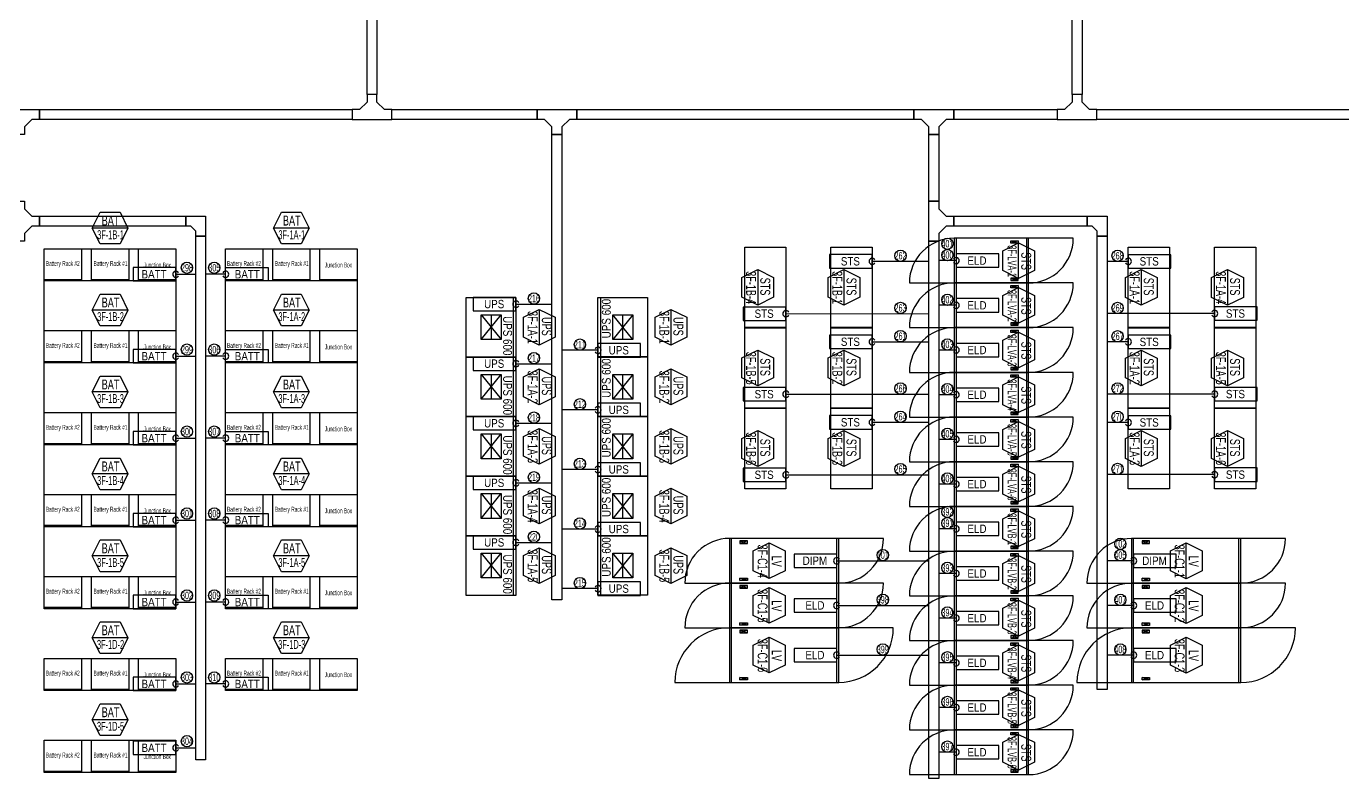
# Model space of a CAD drawing. Header units: millimetres. Extents: x 89450 to 753248, y -530175 to 1209785.
# Drawn here: x 282938 to 309450, y 386378 to 401528 of the extents above; entities that cross this region are included whole.
import ezdxf
from ezdxf.enums import TextEntityAlignment as Align

# ---------------------------------------------------------------- set-up
doc = ezdxf.new("R2010")
doc.units = ezdxf.units.MM
doc.header["$LTSCALE"] = 150
for name, color, linetype in [('------00 Switch Gear', 3, 'Continuous'), ('------00 Switch Gear_Number', 1, 'Continuous'), ('-----29 Indicator', 1, 'Continuous'), ('-----99 EPMS CABLE DUCT', 4, 'Continuous'), ('-----99 EPMS CONDUIT', 4, 'Continuous'), ('-----99 EPMS DEVICE', 3, 'Continuous')]:
    doc.layers.add(name, color=color, linetype=linetype)
doc.layers.add('NOPLOT', color=191, linetype='Continuous', plot=False)
doc.styles.add('ELEC', font='')
doc.styles.get('ELEC').set_extended_font_data('Dotum')

# ---------------------------------------------------------------- blocks, each defined once
blk = doc.blocks.new('zw$32E')
for p, q in [((100, 0), (0, 0)), ((0, 0), (0, -400)), ((100, -75), (100, 0)), ((175, -150), (100, -75)), ((100, -325), (175, -250)), ((250, -150), (175, -150)), ((175, -250), (250, -250)), ((250, -250), (250, -150)), ((100, -400), (100, -325)), ((0, -400), (100, -400))]:
    blk.add_line(p, q)
blk = doc.blocks.new('A$C2e8f9a8b')
at = {"color": 0}
blk.add_line((30, 750), (30, 0), dxfattribs=at)
blk.add_lwpolyline([(650, 0), (0, 0), (0, 750), (650, 750)], close=True, dxfattribs=at)
blk = doc.blocks.new('UPS 600kV')
at = {"layer": '------00 Switch Gear', "color": 161}
blk.add_line((800, 850), (-402, 850), dxfattribs=at)
blk.add_lwpolyline([(798, -100), (-402, -100), (-402, 900), (798, 900)], close=True, dxfattribs=at)
at = {"layer": 'NOPLOT', "color": 161}
for p, q in [((-52, 199), (448, 601)), ((448, 199), (-52, 601)), ((-52, 400), (448, 400))]:
    blk.add_line(p, q, dxfattribs=at)
blk.add_lwpolyline([(448, 601), (448, 199), (-52, 199), (-52, 601)], close=True, dxfattribs=at)
at = {"layer": 'NOPLOT', "color": 161, "style": 'ELEC', "width": 0.85}
blk.add_text('UPS 600', height=178.2, dxfattribs=at).set_placement((-26, 731), align=Align.MIDDLE_LEFT)
blk = doc.blocks.new('1100x2200')
at = {"layer": '------00 Switch Gear', "color": 161}
for p, q in [((-2160, 0), (-2160, 1100)), ((1100, 1100), (-42, 1100)), ((-40, 0), (-40, 1100)), ((-1990, 1050), (-1840, 1000)), ((-1840, 1050), (-1990, 1000)), ((-3300, 0), (-2158, 0)), ((-1990, 50), (-1840, 100)), ((-1840, 50), (-1990, 100))]:
    blk.add_line(p, q, dxfattribs=at)
at = {"layer": '------00 Switch Gear', "color": 161, "elevation": 0}
for points in [[(0, 0), (0, 1100), (-2200, 1100), (-2200, 0)], [(-1840, 1050), (-1990, 1050), (-1990, 1000), (-1840, 1000)], [(-1840, 50), (-1990, 50), (-1990, 100), (-1840, 100)]]:
    blk.add_lwpolyline(points, close=True, dxfattribs=at)
at = {"layer": '------00 Switch Gear', "color": 161}
for centre, start, end in [((-2200, 0), 90, 180), ((0, 1100), 270, 0)]:
    blk.add_arc(centre, 1100, start, end, dxfattribs=at)
blk = doc.blocks.new('900x2200')
at = {"layer": '------00 Switch Gear', "color": 161}
for p, q in [((-2160, 900), (-2160, 0)), ((-210, 850), (-360, 800)), ((-360, 850), (-210, 800)), ((900, 900), (-42, 900)), ((-40, 900), (-40, 0)), ((-3100, 0), (-2158, 0)), ((-210, 50), (-360, 100)), ((-360, 50), (-210, 100))]:
    blk.add_line(p, q, dxfattribs=at)
for points in [[(-2200, 900), (-2200, 0), (0, 0), (0, 900)], [(-360, 850), (-210, 850), (-210, 800), (-360, 800)], [(-360, 50), (-210, 50), (-210, 100), (-360, 100)]]:
    blk.add_lwpolyline(points, close=True, dxfattribs=at)
for centre, start, end in [((-2200, 0), 90, 180), ((0, 900), 270, 0)]:
    blk.add_arc(centre, 900, start, end, dxfattribs=at)
blk = doc.blocks.new('STS-R')
at = {"color": 161}
blk.add_lwpolyline([(886994, -128588), (888614, -128588), (888614, -129418), (886994, -129418), (886994, -128588)], dxfattribs=at)
blk = doc.blocks.new('900X1500')
at = {"layer": '------00 Switch Gear', "color": 0}
for p, q in [((-1460, 900), (-1460, 0)), ((-210, 850), (-360, 800)), ((-360, 850), (-210, 800)), ((900, 900), (-42, 900)), ((-40, 900), (-40, 0)), ((-2400, 0), (-1458, 0)), ((-210, 50), (-360, 100)), ((-360, 50), (-210, 100))]:
    blk.add_line(p, q, dxfattribs=at)
at = {"layer": '------00 Switch Gear', "color": 0, "elevation": 0}
for points in [[(-1500, 900), (-1500, 0), (0, 0), (0, 900)], [(-360, 850), (-210, 850), (-210, 800), (-360, 800)], [(-360, 50), (-210, 50), (-210, 100), (-360, 100)]]:
    blk.add_lwpolyline(points, close=True, dxfattribs=at)
at = {"layer": '------00 Switch Gear', "color": 0}
for centre, start, end in [((-1500, 0), 90, 180), ((0, 900), 270, 0)]:
    blk.add_arc(centre, 900, start, end, dxfattribs=at)

msp = doc.modelspace()

# ---------------------------------------------------------------- linework, layer by layer
at = {"layer": '------00 Switch Gear', "color": 161, "elevation": 0}
for points in [[(283300, 389800), (283300, 397050), (285950, 397050), (285950, 389800), (283300, 389800)], [(286950, 389800), (286950, 397050), (289600, 397050), (289600, 389800), (286950, 389800)]]:
    msp.add_lwpolyline(points, dxfattribs=at)
for points in [[(285950, 397050), (285950, 396400), (283300, 396400), (283300, 397050)], [(289600, 397050), (289600, 396400), (286950, 396400), (286950, 397050)], [(285950, 395400), (285950, 394750), (283300, 394750), (283300, 395400)], [(289600, 395400), (289600, 394750), (286950, 394750), (286950, 395400)], [(285950, 393750), (285950, 393100), (283300, 393100), (283300, 393750)], [(289600, 393750), (289600, 393100), (286950, 393100), (286950, 393750)], [(285950, 392100), (285950, 391450), (283300, 391450), (283300, 392100)], [(289600, 392100), (289600, 391450), (286950, 391450), (286950, 392100)], [(285950, 387150), (285950, 386500), (283300, 386500), (283300, 387150)]]:
    msp.add_lwpolyline(points, close=True, dxfattribs=at)
at = {"layer": '------00 Switch Gear', "color": 161}
for points in [[(285950, 390450), (285950, 389800), (283300, 389800), (283300, 390450)], [(289600, 390450), (289600, 389800), (286950, 389800), (286950, 390450)], [(285950, 388800), (285950, 388150), (283300, 388150), (283300, 388800)], [(289600, 388800), (289600, 388150), (286950, 388150), (286950, 388800)]]:
    msp.add_lwpolyline(points, close=True, dxfattribs=at)
at = {"layer": '------00 Switch Gear_Number', "elevation": 0}
for points in [[(284985, 397465), (284265, 397465), (284425, 397785), (284825, 397785), (284985, 397465), (284825, 397145), (284425, 397145), (284265, 397465)], [(288635, 397465), (287915, 397465), (288075, 397785), (288475, 397785), (288635, 397465), (288475, 397145), (288075, 397145), (287915, 397465)], [(302924, 396450), (302924, 397170), (303244, 397010), (303244, 396609), (302924, 396450), (302604, 396609), (302604, 397010), (302924, 397170)], [(284985, 395815), (284265, 395815), (284425, 396135), (284825, 396135), (284985, 395815), (284825, 395495), (284425, 395495), (284265, 395815)], [(288635, 395815), (287915, 395815), (288075, 396135), (288475, 396135), (288635, 395815), (288475, 395495), (288075, 395495), (287915, 395815)], [(302924, 395550), (302924, 396270), (303244, 396110), (303244, 395709), (302924, 395550), (302604, 395709), (302604, 396110), (302924, 396270)], [(293270, 395829), (293270, 395109), (292950, 395269), (292950, 395670), (293270, 395829), (293590, 395670), (293590, 395269), (293270, 395109)], [(295920, 395829), (295920, 395109), (295600, 395269), (295600, 395670), (295920, 395829), (296240, 395670), (296240, 395269), (295920, 395109)], [(302924, 394650), (302924, 395370), (303244, 395210), (303244, 394809), (302924, 394650), (302604, 394809), (302604, 395210), (302924, 395370)], [(293270, 394629), (293270, 393909), (292950, 394069), (292950, 394470), (293270, 394629), (293590, 394470), (293590, 394069), (293270, 393909)], [(295920, 394629), (295920, 393909), (295600, 394069), (295600, 394470), (295920, 394629), (296240, 394470), (296240, 394069), (295920, 393909)], [(284985, 394165), (284265, 394165), (284425, 394485), (284825, 394485), (284985, 394165), (284825, 393845), (284425, 393845), (284265, 394165)], [(288635, 394165), (287915, 394165), (288075, 394485), (288475, 394485), (288635, 394165), (288475, 393845), (288075, 393845), (287915, 394165)], [(302924, 393750), (302924, 394470), (303244, 394310), (303244, 393909), (302924, 393750), (302604, 393909), (302604, 394310), (302924, 394470)], [(302924, 392850), (302924, 393570), (303244, 393410), (303244, 393009), (302924, 392850), (302604, 393009), (302604, 393410), (302924, 393570)], [(293270, 393429), (293270, 392709), (292950, 392869), (292950, 393270), (293270, 393429), (293590, 393270), (293590, 392869), (293270, 392709)], [(295920, 393429), (295920, 392709), (295600, 392869), (295600, 393270), (295920, 393429), (296240, 393270), (296240, 392869), (295920, 392709)], [(284985, 392515), (284265, 392515), (284425, 392835), (284825, 392835), (284985, 392515), (284825, 392195), (284425, 392195), (284265, 392515)], [(288635, 392515), (287915, 392515), (288075, 392835), (288475, 392835), (288635, 392515), (288475, 392195), (288075, 392195), (287915, 392515)], [(302924, 391950), (302924, 392670), (303244, 392510), (303244, 392109), (302924, 391950), (302604, 392109), (302604, 392510), (302924, 392670)], [(293270, 392229), (293270, 391509), (292950, 391669), (292950, 392070), (293270, 392229), (293590, 392070), (293590, 391669), (293270, 391509)], [(295920, 392229), (295920, 391509), (295600, 391669), (295600, 392070), (295920, 392229), (296240, 392070), (296240, 391669), (295920, 391509)], [(302924, 391050), (302924, 391770), (303244, 391610), (303244, 391209), (302924, 391050), (302604, 391209), (302604, 391610), (302924, 391770)], [(297900, 390406), (297900, 391126), (298220, 390967), (298220, 390566), (297900, 390406), (297580, 390566), (297580, 390967), (297900, 391126)], [(306299, 390405), (306299, 391125), (306619, 390966), (306619, 390565), (306299, 390405), (305979, 390565), (305979, 390966), (306299, 391125)], [(293270, 391029), (293270, 390309), (292950, 390469), (292950, 390870), (293270, 391029), (293590, 390870), (293590, 390469), (293270, 390309)], [(295920, 391029), (295920, 390309), (295600, 390469), (295600, 390870), (295920, 391029), (296240, 390870), (296240, 390469), (295920, 390309)], [(302924, 390150), (302924, 390870), (303244, 390710), (303244, 390309), (302924, 390150), (302604, 390309), (302604, 390710), (302924, 390870)], [(297900, 389506), (297900, 390226), (298220, 390067), (298220, 389666), (297900, 389506), (297580, 389666), (297580, 390067), (297900, 390226)], [(306299, 389505), (306299, 390225), (306619, 390066), (306619, 389665), (306299, 389505), (305979, 389665), (305979, 390066), (306299, 390225)], [(302924, 389250), (302924, 389970), (303244, 389810), (303244, 389409), (302924, 389250), (302604, 389409), (302604, 389810), (302924, 389970)], [(297900, 388506), (297900, 389226), (298220, 389067), (298220, 388666), (297900, 388506), (297580, 388666), (297580, 389067), (297900, 389226)], [(306299, 388505), (306299, 389225), (306619, 389066), (306619, 388665), (306299, 388505), (305979, 388665), (305979, 389066), (306299, 389225)], [(302924, 388350), (302924, 389070), (303244, 388910), (303244, 388509), (302924, 388350), (302604, 388509), (302604, 388910), (302924, 389070)], [(302924, 387450), (302924, 388170), (303244, 388010), (303244, 387609), (302924, 387450), (302604, 387609), (302604, 388010), (302924, 388170)], [(284985, 387565), (284265, 387565), (284425, 387885), (284825, 387885), (284985, 387565), (284825, 387245), (284425, 387245), (284265, 387565)], [(302924, 386550), (302924, 387270), (303244, 387110), (303244, 386709), (302924, 386550), (302604, 386709), (302604, 387110), (302924, 387270)]]:
    msp.add_lwpolyline(points, dxfattribs=at)
at = {"layer": '------00 Switch Gear_Number', "color": 1, "elevation": 0}
for points in [[(297668, 396631), (297668, 395911), (297348, 396071), (297348, 396472), (297668, 396631), (297988, 396472), (297988, 396071), (297668, 395911)], [(299405, 396631), (299405, 395911), (299085, 396071), (299085, 396472), (299405, 396631), (299725, 396472), (299725, 396071), (299405, 395911)], [(305393, 396630), (305393, 395910), (305073, 396070), (305073, 396471), (305393, 396630), (305713, 396471), (305713, 396070), (305393, 395910)], [(307130, 396630), (307130, 395910), (306810, 396070), (306810, 396471), (307130, 396630), (307450, 396471), (307450, 396070), (307130, 395910)], [(297668, 395009), (297668, 394289), (297348, 394449), (297348, 394850), (297668, 395009), (297988, 394850), (297988, 394449), (297668, 394289)], [(299405, 395009), (299405, 394289), (299085, 394449), (299085, 394850), (299405, 395009), (299725, 394850), (299725, 394449), (299405, 394289)], [(305393, 395008), (305393, 394288), (305073, 394448), (305073, 394849), (305393, 395008), (305713, 394849), (305713, 394448), (305393, 394288)], [(307130, 395008), (307130, 394288), (306810, 394448), (306810, 394849), (307130, 395008), (307450, 394849), (307450, 394448), (307130, 394288)], [(297668, 393387), (297668, 392667), (297348, 392827), (297348, 393228), (297668, 393387), (297988, 393228), (297988, 392827), (297668, 392667)], [(299405, 393387), (299405, 392667), (299085, 392827), (299085, 393228), (299405, 393387), (299725, 393228), (299725, 392827), (299405, 392667)], [(305393, 393386), (305393, 392666), (305073, 392826), (305073, 393227), (305393, 393386), (305713, 393227), (305713, 392826), (305393, 392666)], [(307130, 393386), (307130, 392666), (306810, 392826), (306810, 393227), (307130, 393386), (307450, 393227), (307450, 392826), (307130, 392666)]]:
    msp.add_lwpolyline(points, dxfattribs=at)
at = {"layer": '------00 Switch Gear_Number'}
for points in [[(284985, 390865), (284265, 390865), (284425, 391185), (284825, 391185), (284985, 390865), (284825, 390545), (284425, 390545), (284265, 390865)], [(288635, 390865), (287915, 390865), (288075, 391185), (288475, 391185), (288635, 390865), (288475, 390545), (288075, 390545), (287915, 390865)], [(284985, 389215), (284265, 389215), (284425, 389535), (284825, 389535), (284985, 389215), (284825, 388895), (284425, 388895), (284265, 389215)], [(288635, 389215), (287915, 389215), (288075, 389535), (288475, 389535), (288635, 389215), (288475, 388895), (288075, 388895), (287915, 389215)]]:
    msp.add_lwpolyline(points, dxfattribs=at)
at = {"layer": '-----29 Indicator'}
for centre in [(301490, 397151, 0), (300545, 396909, 0), (301490, 396923, 0), (304918, 396908, 0), (286173, 396667, 0), (286724, 396667, 0), (293162, 396048, 0), (301490, 396023, 0), (300545, 395857, 0), (304918, 395858, 0), (300545, 395289, 0), (304918, 395286, 0), (286173, 395017, 0), (286724, 395017, 0), (294087, 395118, 0), (301490, 395123, 0), (293162, 394848, 0), (300545, 394235, 0), (301490, 394223, 0), (304918, 394236, 0), (294087, 393918, 0), (293162, 393648, 0), (300545, 393667, 0), (304918, 393664, 0), (286173, 393367, 0), (286724, 393367, 0), (301490, 393323, 0), (294087, 392718, 0), (300545, 392613, 0), (304918, 392614, 0), (293162, 392448, 0), (301490, 392423, 0), (301490, 391751, 0), (286173, 391717, 0), (286724, 391717, 0), (294087, 391518, 0), (301490, 391523, 0), (293162, 391248, 0), (304972, 391106, 0), (300188, 390880, 0), (304972, 390879, 0), (301490, 390623, 0), (294087, 390318, 0), (286173, 390067, 0), (286724, 390067, 0), (300188, 389980, 0), (304972, 389979, 0), (301490, 389723, 0), (300188, 388980, 0), (301490, 388823, 0), (304972, 388979, 0), (286173, 388417, 0), (286724, 388417, 0), (301490, 387923, 0), (286173, 387132, 0), (301490, 387023, 0)]:
    msp.add_circle(centre, 114, dxfattribs=at)
at = {"layer": '-----99 EPMS CABLE DUCT', "elevation": 0}
for points in [[(289800, 416572), (290000, 416572), (290000, 400152), (289800, 400152)], [(304000, 416572), (304200, 416572), (304200, 400152), (304000, 400152)], [(283200, 399852), (289500, 399852), (289500, 399652), (283200, 399652)], [(290300, 399852), (293225, 399852), (293225, 399652), (290300, 399652)], [(294025, 399852), (300816, 399852), (300816, 399652), (294025, 399652)], [(301616, 399852), (303700, 399852), (303700, 399652), (301616, 399652)], [(304500, 399852), (314400, 399852), (314400, 399652), (304500, 399652)], [(293525, 399352), (293725, 399352), (293725, 389976), (293525, 389976)], [(301116, 399352), (301316, 399352), (301316, 398004), (301116, 398004)], [(283200, 397704), (286150, 397704), (286150, 397504), (283200, 397504)], [(301616, 397704), (304304, 397704), (304304, 397504), (301616, 397504)], [(286350, 397304), (286550, 397304), (286550, 386755), (286350, 386755)], [(301116, 397204), (301316, 397204), (301316, 386378), (301116, 386378)], [(304504, 397304), (304704, 397304), (304704, 388171), (304504, 388171)]]:
    msp.add_lwpolyline(points, close=True, dxfattribs=at)
for points in [[(286150, 397504), (286150, 397704), (286550, 397704), (286550, 397304), (286350, 397304), (286350, 397404), (286250, 397504), (286150, 397504)], [(304304, 397504), (304304, 397704), (304704, 397704), (304704, 397304), (304504, 397304), (304504, 397404), (304404, 397504), (304304, 397504)]]:
    msp.add_lwpolyline(points, dxfattribs=at)
at = {"layer": '-----99 EPMS CONDUIT'}
for p, q in [((299974, 396796, 0), (301116, 396796)), ((301664, 396810, 0), (301316, 396810)), ((305132, 396795, 0), (304704, 396795)), ((285950, 396535, 0), (286350, 396535, 0)), ((286950, 396535, 0), (286550, 396535, 0)), ((292800, 395934, 0), (293525, 395934)), ((301664, 395910, 0), (301316, 395910)), ((298237, 395741, 0), (301116, 395743)), ((306869, 395744, 0), (304704, 395744)), ((299974, 395176, 0), (301116, 395176)), ((305132, 395173, 0), (304704, 395173)), ((285950, 394885, 0), (286350, 394885, 0)), ((286950, 394885, 0), (286550, 394885, 0)), ((294450, 395004, 0), (293725, 395004)), ((301664, 395010, 0), (301316, 395010)), ((292800, 394734, 0), (293525, 394734)), ((298237, 394119, 0), (301116, 394121)), ((301664, 394110, 0), (301316, 394110)), ((306869, 394122, 0), (304704, 394122)), ((294450, 393804, 0), (293725, 393804)), ((292800, 393534, 0), (293525, 393534)), ((299974, 393554, 0), (301116, 393554)), ((305132, 393551, 0), (304704, 393551)), ((285950, 393235, 0), (286350, 393235, 0)), ((286950, 393235, 0), (286550, 393235, 0)), ((301664, 393210, 0), (301316, 393210)), ((294450, 392604, 0), (293725, 392604)), ((298237, 392497, 0), (301116, 392499)), ((306869, 392500, 0), (304704, 392500)), ((292800, 392334, 0), (293525, 392334)), ((301664, 392310, 0), (301316, 392310)), ((285950, 391585, 0), (286350, 391585, 0)), ((286950, 391585, 0), (286550, 391585, 0)), ((294450, 391404, 0), (293725, 391404)), ((301664, 391410, 0), (301316, 391410)), ((292800, 391134, 0), (293525, 391134)), ((299260, 390766, 0), (301116, 390766)), ((305239, 390765, 0), (304704, 390765)), ((301664, 390510, 0), (301316, 390510)), ((294450, 390204, 0), (293725, 390204)), ((285950, 389935), (286350, 389935)), ((286950, 389935), (286550, 389935)), ((299260, 389866, 0), (301116, 389866)), ((305239, 389865, 0), (304704, 389865)), ((301664, 389610, 0), (301316, 389610)), ((299260, 388866, 0), (301116, 388866)), ((301664, 388710, 0), (301316, 388710)), ((305239, 388865, 0), (304704, 388865)), ((285950, 388285), (286350, 388285)), ((286950, 388285), (286550, 388285)), ((301664, 387810, 0), (301316, 387810)), ((285950, 387000), (286350, 387000)), ((301664, 386910, 0), (301316, 386910))]:
    msp.add_line(p, q, dxfattribs=at)
for centre, start, end in [((299974, 396796, 0), 30, 330), ((301664, 396810, 0), 210, 150), ((305132, 396795, 0), 210, 150), ((285950, 396535, 0), 30, 330), ((286950, 396535, 0), 210, 150), ((292800, 395934, 0), 30, 330), ((301664, 395910, 0), 210, 150), ((298237, 395741, 0), 30, 330), ((306869, 395744, 0), 210, 150), ((294450, 395004, 0), 210, 150), ((299974, 395176, 0), 30, 330), ((301664, 395010, 0), 210, 150), ((305132, 395173, 0), 210, 150), ((285950, 394885, 0), 30, 330), ((286950, 394885, 0), 210, 150), ((292800, 394734, 0), 30, 330), ((298237, 394119, 0), 30, 330), ((301664, 394110, 0), 210, 150), ((306869, 394122, 0), 210, 150), ((294450, 393804, 0), 210, 150), ((292800, 393534, 0), 30, 330), ((299974, 393554, 0), 30, 330), ((305132, 393551, 0), 210, 150), ((285950, 393235, 0), 30, 330), ((286950, 393235, 0), 210, 150), ((301664, 393210, 0), 210, 150), ((294450, 392604, 0), 210, 150), ((292800, 392334, 0), 30, 330), ((298237, 392497, 0), 30, 330), ((306869, 392500, 0), 210, 150), ((301664, 392310, 0), 210, 150), ((285950, 391585, 0), 30, 330), ((286950, 391585, 0), 210, 150), ((294450, 391404, 0), 210, 150), ((301664, 391410, 0), 210, 150), ((292800, 391134, 0), 30, 330), ((299260, 390766, 0), 30, 330), ((305239, 390765, 0), 210, 150), ((301664, 390510, 0), 210, 150), ((294450, 390204, 0), 210, 150), ((285950, 389935), 30, 330), ((286950, 389935), 210, 150), ((299260, 389866, 0), 30, 330), ((305239, 389865, 0), 210, 150), ((301664, 389610, 0), 210, 150), ((299260, 388866, 0), 30, 330), ((301664, 388710, 0), 210, 150), ((305239, 388865, 0), 210, 150), ((285950, 388285), 30, 330), ((286950, 388285), 210, 150), ((301664, 387810, 0), 210, 150), ((285950, 387000), 30, 330), ((301664, 386910, 0), 210, 150)]:
    msp.add_arc(centre, 63.8, start, end, dxfattribs=at)
at = {"layer": '-----99 EPMS DEVICE', "elevation": 0}
for points in [[(299974, 396930), (299114, 396930), (299114, 396661), (299974, 396661)], [(305992, 396929), (305132, 396929), (305132, 396660), (305992, 396660)], [(285950, 396670), (285090, 396670), (285090, 396400), (285950, 396400)], [(286950, 396670), (287810, 396670), (287810, 396400), (286950, 396400)], [(292800, 396069), (291940, 396069), (291940, 395800), (292800, 395800)], [(298237, 395876), (297377, 395876), (297377, 395606), (298237, 395606)], [(307729, 395879), (306869, 395879), (306869, 395609), (307729, 395609)], [(299974, 395310), (299114, 395310), (299114, 395041), (299974, 395041)], [(305992, 395307), (305132, 395307), (305132, 395038), (305992, 395038)], [(295310, 395139), (294450, 395139), (294450, 394869), (295310, 394869)], [(285950, 395020), (285090, 395020), (285090, 394750), (285950, 394750)], [(286950, 395020), (287810, 395020), (287810, 394750), (286950, 394750)], [(292800, 394869), (291940, 394869), (291940, 394600), (292800, 394600)], [(298237, 394254), (297377, 394254), (297377, 393984), (298237, 393984)], [(307729, 394257), (306869, 394257), (306869, 393987), (307729, 393987)], [(295310, 393939), (294450, 393939), (294450, 393669), (295310, 393669)], [(292800, 393669), (291940, 393669), (291940, 393400), (292800, 393400)], [(299974, 393688), (299114, 393688), (299114, 393419), (299974, 393419)], [(305992, 393685), (305132, 393685), (305132, 393416), (305992, 393416)], [(285950, 393370), (285090, 393370), (285090, 393100), (285950, 393100)], [(286950, 393370), (287810, 393370), (287810, 393100), (286950, 393100)], [(295310, 392739), (294450, 392739), (294450, 392469), (295310, 392469)], [(292800, 392469), (291940, 392469), (291940, 392200), (292800, 392200)], [(298237, 392632), (297377, 392632), (297377, 392362), (298237, 392362)], [(307729, 392635), (306869, 392635), (306869, 392365), (307729, 392365)], [(285950, 391720), (285090, 391720), (285090, 391450), (285950, 391450)], [(286950, 391720), (287810, 391720), (287810, 391450), (286950, 391450)], [(295310, 391539), (294450, 391539), (294450, 391269), (295310, 391269)], [(292800, 391269), (291940, 391269), (291940, 391000), (292800, 391000)], [(299260, 390901), (298400, 390901), (298400, 390632), (299260, 390632)], [(306099, 390900), (305239, 390900), (305239, 390631), (306099, 390631)], [(295310, 390339), (294450, 390339), (294450, 390069), (295310, 390069)], [(285950, 390070), (285090, 390070), (285090, 389800), (285950, 389800)], [(286950, 390070), (287810, 390070), (287810, 389800), (286950, 389800)], [(285950, 388420), (285090, 388420), (285090, 388150), (285950, 388150)], [(286950, 388420), (287810, 388420), (287810, 388150), (286950, 388150)], [(285950, 387134), (285090, 387134), (285090, 386865), (285950, 386865)]]:
    msp.add_lwpolyline(points, close=True, dxfattribs=at)
at = {"layer": '-----99 EPMS DEVICE', "color": 2, "elevation": 0}
for points in [[(302525, 396944), (301664, 396944), (301664, 396675), (302525, 396675)], [(302525, 396044), (301664, 396044), (301664, 395775), (302525, 395775)], [(302525, 395144), (301664, 395144), (301664, 394875), (302525, 394875)], [(302525, 394244), (301664, 394244), (301664, 393975), (302525, 393975)], [(302525, 393344), (301664, 393344), (301664, 393075), (302525, 393075)], [(302525, 392444), (301664, 392444), (301664, 392175), (302525, 392175)], [(302525, 391544), (301664, 391544), (301664, 391275), (302525, 391275)], [(302525, 390644), (301664, 390644), (301664, 390375), (302525, 390375)], [(299260, 390001), (298400, 390001), (298400, 389732), (299260, 389732)], [(306099, 390000), (305239, 390000), (305239, 389731), (306099, 389731)], [(302525, 389744), (301664, 389744), (301664, 389475), (302525, 389475)], [(299260, 389001), (298400, 389001), (298400, 388732), (299260, 388732)], [(306099, 389000), (305239, 389000), (305239, 388731), (306099, 388731)], [(302525, 388844), (301664, 388844), (301664, 388575), (302525, 388575)], [(302525, 387944), (301664, 387944), (301664, 387675), (302525, 387675)], [(302525, 387044), (301664, 387044), (301664, 386775), (302525, 386775)]]:
    msp.add_lwpolyline(points, close=True, dxfattribs=at)

# ---------------------------------------------------------------- block references
at = {"layer": '------00 Switch Gear', "color": 161}
for p in [(303124, 396360, 0), (303124, 395460, 0), (303124, 394560, 0), (303124, 393660, 0), (303124, 392760, 0), (303124, 391860, 0), (303124, 390960, 0), (303124, 390060, 0), (303124, 389160, 0), (303124, 388260, 0), (303124, 387360, 0), (303124, 386460, 0)]:
    msp.add_blockref('900X1500', p, dxfattribs=at)
at = {"layer": '------00 Switch Gear', "color": 161, "rotation": 89.99999999999999}
for p in [(284050, 396400), (285000, 396400), (285950, 396400), (287700, 396400), (288650, 396400), (289600, 396400), (284050, 394750), (285000, 394750), (285950, 394750), (287700, 394750), (288650, 394750), (289600, 394750), (284050, 393100), (285000, 393100), (285950, 393100), (287700, 393100), (288650, 393100), (289600, 393100), (284050, 391450), (285000, 391450), (285950, 391450), (287700, 391450), (288650, 391450), (289600, 391450), (284050, 389800), (285000, 389800), (285950, 389800), (287700, 389800), (288650, 389800), (289600, 389800), (284050, 388150), (285000, 388150), (285950, 388150), (287700, 388150), (288650, 388150), (289600, 388150), (284050, 386500), (285000, 386500), (285950, 386500)]:
    msp.add_blockref('A$C2e8f9a8b', p, dxfattribs=at)
at = {"layer": '------00 Switch Gear'}
for name, p, rotation in [('STS-R', (168819, -491533, 0), 90), ('STS-R', (170556, -491533, 0), 90), ('STS-R', (176544, -491534, 0), 90), ('STS-R', (178281, -491534, 0), 90), ('UPS 600kV', (291900, 395667, 0), 270), ('UPS 600kV', (295350, 395272, 0), 90), ('STS-R', (168819, -493155, 0), 90), ('STS-R', (170556, -493155, 0), 90), ('STS-R', (176544, -493156, 0), 90), ('STS-R', (178281, -493156, 0), 90), ('UPS 600kV', (291900, 394467, 0), 270), ('UPS 600kV', (295350, 394072, 0), 90), ('STS-R', (168819, -494777, 0), 90), ('STS-R', (170556, -494777, 0), 90), ('STS-R', (176544, -494778, 0), 90), ('STS-R', (178281, -494778, 0), 90), ('UPS 600kV', (291900, 393267, 0), 270), ('UPS 600kV', (295350, 392872, 0), 90), ('UPS 600kV', (291900, 392067, 0), 270), ('UPS 600kV', (295350, 391672, 0), 90), ('UPS 600kV', (291900, 390867, 0), 270), ('UPS 600kV', (295350, 390472, 0), 90), ('900x2200', (297100, 391216, 0), 180), ('900x2200', (305199, 391215, 0), 180), ('900x2200', (297100, 390316, 0), 180), ('900x2200', (305199, 390315, 0), 180)]:
    msp.add_blockref(name, p, dxfattribs=dict(at, rotation=rotation))
for p in [(299300, 388316, 0), (307399, 388315, 0)]:
    msp.add_blockref('1100x2200', p, dxfattribs=at)
at = {"layer": '-----99 EPMS CABLE DUCT', "zscale": 2}
for p, xscale, yscale, rotation in [((289500, 399652), 2, 2, 89.99999999999993), ((303700, 399652), 2, 2, 89.99999999999993), ((282400, 399852), -1.999999999999999, 1.999999999999999, 89.99999999999977), ((293225, 399852), -1.999999999999999, 1.999999999999999, 89.99999999999977), ((300816, 399852), -1.999999999999999, 1.999999999999999, 89.99999999999977), ((282700, 397204), -2, 2, 180), ((301116, 397204), -2, 2, 180)]:
    msp.add_blockref('zw$32E', p, dxfattribs=dict(at, xscale=xscale, yscale=yscale, rotation=rotation))

# ---------------------------------------------------------------- texts
at = {"layer": '------00 Switch Gear', "color": 161, "style": 'ELEC', "width": 0.6}
for s, p in [('Battery Rack #2', (283672, 396753)), ('Battery Rack #1', (284634, 396753)), ('Junction Box', (285575, 396722)), ('Battery Rack #2', (287322, 396753)), ('Battery Rack #1', (288284, 396753)), ('Junction Box', (289225, 396722)), ('Battery Rack #2', (283672, 395103)), ('Battery Rack #1', (284634, 395103)), ('Junction Box', (285575, 395072)), ('Battery Rack #2', (287322, 395103)), ('Battery Rack #1', (288284, 395103)), ('Junction Box', (289225, 395072)), ('Battery Rack #2', (283672, 393453)), ('Battery Rack #1', (284634, 393453)), ('Junction Box', (285575, 393422)), ('Battery Rack #2', (287322, 393453)), ('Battery Rack #1', (288284, 393453)), ('Junction Box', (289225, 393422)), ('Battery Rack #2', (283672, 391803)), ('Battery Rack #1', (284634, 391803)), ('Battery Rack #2', (287322, 391803)), ('Battery Rack #1', (288284, 391803)), ('Junction Box', (285575, 391772)), ('Junction Box', (289225, 391772)), ('Battery Rack #2', (283672, 390153)), ('Battery Rack #1', (284634, 390153)), ('Junction Box', (285575, 390122)), ('Battery Rack #2', (287322, 390153)), ('Battery Rack #1', (288284, 390153)), ('Junction Box', (289225, 390122)), ('Battery Rack #2', (283672, 388503)), ('Battery Rack #1', (284634, 388503)), ('Junction Box', (285575, 388472)), ('Battery Rack #2', (287322, 388503)), ('Battery Rack #1', (288284, 388503)), ('Junction Box', (289225, 388472)), ('Battery Rack #2', (283672, 386853)), ('Battery Rack #1', (284634, 386853)), ('Junction Box', (285575, 386822))]:
    msp.add_text(s, height=100, dxfattribs=at).set_placement(p, align=Align.MIDDLE_CENTER)
at = {"layer": '------00 Switch Gear_Number', "color": 0, "style": 'ELEC'}
for s, height, width, p in [('BAT', 200, 0.7, (284634, 397616)), ('BAT', 200, 0.7, (288284, 397616)), ('3F-1B-1', 180, 0.6, (284634, 397332)), ('3F-1A-1', 180, 0.6, (288284, 397332)), ('BAT', 200, 0.7, (284634, 395966)), ('BAT', 200, 0.7, (288284, 395966)), ('3F-1B-2', 180, 0.6, (284634, 395682)), ('3F-1A-2', 180, 0.6, (288284, 395682)), ('BAT', 200, 0.7, (284634, 394316)), ('BAT', 200, 0.7, (288284, 394316)), ('3F-1B-3', 180, 0.6, (284634, 394032)), ('3F-1A-3', 180, 0.6, (288284, 394032)), ('BAT', 200, 0.7, (284634, 392666)), ('BAT', 200, 0.7, (288284, 392666)), ('3F-1B-4', 180, 0.6, (284634, 392382)), ('3F-1A-4', 180, 0.6, (288284, 392382)), ('BAT', 200, 0.7, (284634, 391016)), ('BAT', 200, 0.7, (288284, 391016)), ('3F-1B-5', 180, 0.6, (284634, 390732)), ('3F-1A-5', 180, 0.6, (288284, 390732)), ('BAT', 200, 0.7, (284634, 389366)), ('BAT', 200, 0.7, (288284, 389366)), ('3F-1D-2', 180, 0.6, (284634, 389082)), ('3F-1D-3', 180, 0.6, (288284, 389082)), ('BAT', 200, 0.7, (284634, 387716)), ('3F-1D-5', 180, 0.6, (284634, 387432))]:
    msp.add_text(s, height=height, dxfattribs=dict(at, width=width)).set_placement(p, align=Align.MIDDLE_CENTER)
for s, height, width, p in [('3F-LVA-1', 180, 0.6, (302791, 396800, 0)), ('STS', 200, 0.7, (303076, 396800, 0)), ('3F-1B-4', 200, 0.7, (297535, 396266, 0)), ('STS', 200, 0.7, (297820, 396288, 0)), ('3F-1B-1', 200, 0.7, (299272, 396266, 0)), ('STS', 200, 0.7, (299557, 396288, 0)), ('3F-1A-1', 200, 0.7, (305260, 396265, 0)), ('STS', 200, 0.7, (305545, 396287, 0)), ('3F-1A-4', 200, 0.7, (306997, 396265)), ('STS', 200, 0.7, (307282, 396287)), ('3F-LVA-2', 180, 0.6, (302791, 395900, 0)), ('STS', 200, 0.7, (303076, 395900, 0)), ('3F-1A-1', 200, 0.7, (293137, 395464, 0)), ('UPS', 200, 0.7, (293421, 395486, 0)), ('3F-1B-1', 200, 0.7, (295787, 395464, 0)), ('UPS', 200, 0.7, (296071, 395486, 0)), ('3F-LVA-3', 180, 0.6, (302791, 395000, 0)), ('STS', 200, 0.7, (303076, 395000, 0)), ('3F-1B-5', 200, 0.7, (297535, 394644, 0)), ('STS', 200, 0.7, (297820, 394666, 0)), ('3F-1B-2', 200, 0.7, (299272, 394644, 0)), ('STS', 200, 0.7, (299557, 394666, 0)), ('3F-1A-2', 200, 0.7, (305260, 394643, 0)), ('STS', 200, 0.7, (305545, 394665, 0)), ('3F-1A-5', 200, 0.7, (306997, 394643)), ('STS', 200, 0.7, (307282, 394665)), ('3F-1A-2', 200, 0.7, (293137, 394264, 0)), ('3F-1B-2', 200, 0.7, (295787, 394264, 0)), ('UPS', 200, 0.7, (293421, 394286, 0)), ('UPS', 200, 0.7, (296071, 394286, 0)), ('3F-LVA-4', 180, 0.6, (302791, 394100, 0)), ('STS', 200, 0.7, (303076, 394100, 0)), ('3F-LVA-5', 180, 0.6, (302791, 393200, 0)), ('3F-1A-3', 200, 0.7, (293137, 393064, 0)), ('UPS', 200, 0.7, (293421, 393086, 0)), ('3F-1B-3', 200, 0.7, (295787, 393064, 0)), ('UPS', 200, 0.7, (296071, 393086, 0)), ('3F-1B-6', 200, 0.7, (297535, 393022, 0)), ('STS', 200, 0.7, (297820, 393044, 0)), ('3F-1B-3', 200, 0.7, (299272, 393022, 0)), ('STS', 200, 0.7, (299557, 393044, 0)), ('STS', 200, 0.7, (303076, 393200, 0)), ('3F-1A-3', 200, 0.7, (305260, 393021, 0)), ('STS', 200, 0.7, (305545, 393043, 0)), ('3F-1A-6', 200, 0.7, (306997, 393021)), ('STS', 200, 0.7, (307282, 393043)), ('3F-LVA-6', 180, 0.6, (302791, 392300, 0)), ('STS', 200, 0.7, (303076, 392300, 0)), ('3F-1A-4', 200, 0.7, (293137, 391864, 0)), ('3F-1B-4', 200, 0.7, (295787, 391864, 0)), ('UPS', 200, 0.7, (293421, 391886, 0)), ('UPS', 200, 0.7, (296071, 391886, 0)), ('3F-LVB-1', 180, 0.6, (302791, 391400, 0)), ('STS', 200, 0.7, (303076, 391400, 0)), ('3F-C1-4', 200, 0.7, (297767, 390757, 0)), ('3F-C1-1', 200, 0.7, (306166, 390756, 0)), ('3F-1A-5', 200, 0.7, (293137, 390664, 0)), ('UPS', 200, 0.7, (293421, 390686, 0)), ('3F-1B-5', 200, 0.7, (295787, 390664, 0)), ('UPS', 200, 0.7, (296071, 390686, 0)), ('LV', 200, 0.7, (298051, 390757, 0)), ('3F-LVB-2', 180, 0.6, (302791, 390500, 0)), ('LV', 200, 0.7, (306450, 390756, 0)), ('STS', 200, 0.7, (303076, 390500, 0)), ('3F-C1-5', 200, 0.7, (297767, 389857, 0)), ('3F-C1-2', 200, 0.7, (306166, 389856, 0)), ('LV', 200, 0.7, (298051, 389857, 0)), ('3F-LVB-3', 180, 0.6, (302791, 389600, 0)), ('STS', 200, 0.7, (303076, 389600, 0)), ('LV', 200, 0.7, (306450, 389856, 0)), ('3F-C1-6', 200, 0.7, (297767, 388857, 0)), ('LV', 200, 0.7, (298051, 388857, 0)), ('3F-LVB-4', 180, 0.6, (302791, 388700, 0)), ('3F-C1-3', 200, 0.7, (306166, 388856, 0)), ('LV', 200, 0.7, (306450, 388856, 0)), ('STS', 200, 0.7, (303076, 388700, 0)), ('3F-LVB-5', 180, 0.6, (302791, 387800, 0)), ('STS', 200, 0.7, (303076, 387800, 0)), ('3F-LVB-6', 180, 0.6, (302791, 386900, 0)), ('STS', 200, 0.7, (303076, 386900, 0))]:
    msp.add_text(s, height=height, rotation=270, dxfattribs=dict(at, width=width)).set_placement(p, align=Align.MIDDLE_CENTER)
at = {"layer": '-----29 Indicator', "style": 'ELEC', "width": 0.6}
for s, p in [('401', (301490, 397151, 0)), ('262', (300545, 396909, 0)), ('400', (301490, 396923, 0)), ('268', (304918, 396908, 0)), ('298', (286173, 396667, 0)), ('305', (286724, 396667, 0)), ('216', (293162, 396048, 0)), ('402', (301490, 396023, 0)), ('263', (300545, 395857, 0)), ('269', (304918, 395858, 0)), ('261', (300545, 395289, 0)), ('267', (304918, 395286, 0)), ('299', (286173, 395017, 0)), ('306', (286724, 395017, 0)), ('211', (294087, 395118, 0)), ('403', (301490, 395123, 0)), ('217', (293162, 394848, 0)), ('266', (300545, 394235, 0)), ('404', (301490, 394223, 0)), ('272', (304918, 394236, 0)), ('212', (294087, 393918, 0)), ('218', (293162, 393648, 0)), ('264', (300545, 393667, 0)), ('270', (304918, 393664, 0)), ('300', (286173, 393367, 0)), ('307', (286724, 393367, 0)), ('405', (301490, 393323, 0)), ('213', (294087, 392718, 0)), ('265', (300545, 392613, 0)), ('271', (304918, 392614, 0)), ('219', (293162, 392448, 0)), ('406', (301490, 392423, 0)), ('301', (286173, 391717, 0)), ('308', (286724, 391717, 0)), ('214', (294087, 391518, 0)), ('392', (301490, 391751, 0)), ('391', (301490, 391523, 0)), ('220', (293162, 391248, 0)), ('102', (304972, 391106, 0)), ('101', (300188, 390880, 0)), ('405', (304972, 390879, 0)), ('393', (301490, 390623, 0)), ('215', (294087, 390318, 0)), ('302', (286173, 390067, 0)), ('309', (286724, 390067, 0)), ('398', (300188, 389980, 0)), ('407', (304972, 389979, 0)), ('394', (301490, 389723, 0)), ('399', (300188, 388980, 0)), ('408', (304972, 388979, 0)), ('395', (301490, 388823, 0)), ('303', (286173, 388417, 0)), ('310', (286724, 388417, 0)), ('396', (301490, 387923, 0)), ('304', (286173, 387132, 0)), ('397', (301490, 387023, 0))]:
    msp.add_text(s, height=150, dxfattribs=at).set_placement(p, align=Align.MIDDLE_CENTER)
at = {"layer": '-----99 EPMS DEVICE', "color": 2, "style": 'ELEC', "width": 0.9}
for p in [(302085, 396810, 0), (302085, 395910, 0), (302085, 395010, 0), (302085, 394110, 0), (302085, 393210, 0), (302085, 392310, 0), (302085, 391410, 0), (302085, 390510, 0), (298821, 389867, 0), (305660, 389866, 0), (302085, 389610, 0), (298821, 388867, 0), (305660, 388866, 0), (302085, 388710, 0), (302085, 387810, 0), (302085, 386910, 0)]:
    msp.add_text('ELD', height=168, dxfattribs=at).set_placement(p, align=Align.MIDDLE)
at = {"layer": '-----99 EPMS DEVICE', "style": 'ELEC', "width": 0.9}
for s, p in [('BATT', (285511, 396535, 0)), ('BATT', (287389, 396535, 0)), ('STS', (299535, 396796, 0)), ('STS', (305553, 396795, 0)), ('UPS', (292361, 395935, 0)), ('STS', (297798, 395742, 0)), ('STS', (307290, 395745, 0)), ('UPS', (294871, 395005, 0)), ('STS', (299535, 395176, 0)), ('STS', (305553, 395173, 0)), ('BATT', (285511, 394885, 0)), ('BATT', (287389, 394885, 0)), ('UPS', (292361, 394735, 0)), ('STS', (297798, 394120, 0)), ('STS', (307290, 394123, 0)), ('UPS', (294871, 393805, 0)), ('UPS', (292361, 393535, 0)), ('STS', (299535, 393554, 0)), ('STS', (305553, 393551, 0)), ('BATT', (285511, 393235, 0)), ('BATT', (287389, 393235, 0)), ('UPS', (294871, 392605, 0)), ('UPS', (292361, 392335, 0)), ('STS', (297798, 392498, 0)), ('STS', (307290, 392501, 0)), ('BATT', (285511, 391585, 0)), ('BATT', (287389, 391585, 0)), ('UPS', (294871, 391405, 0)), ('UPS', (292361, 391135, 0)), ('DIPM', (298821, 390767, 0)), ('DIPM', (305660, 390766, 0)), ('UPS', (294871, 390205, 0)), ('BATT', (285511, 389935)), ('BATT', (287389, 389935)), ('BATT', (285511, 388285)), ('BATT', (287389, 388285)), ('BATT', (285511, 387000))]:
    msp.add_text(s, height=168, dxfattribs=at).set_placement(p, align=Align.MIDDLE)

doc.saveas('drawing.dxf')
